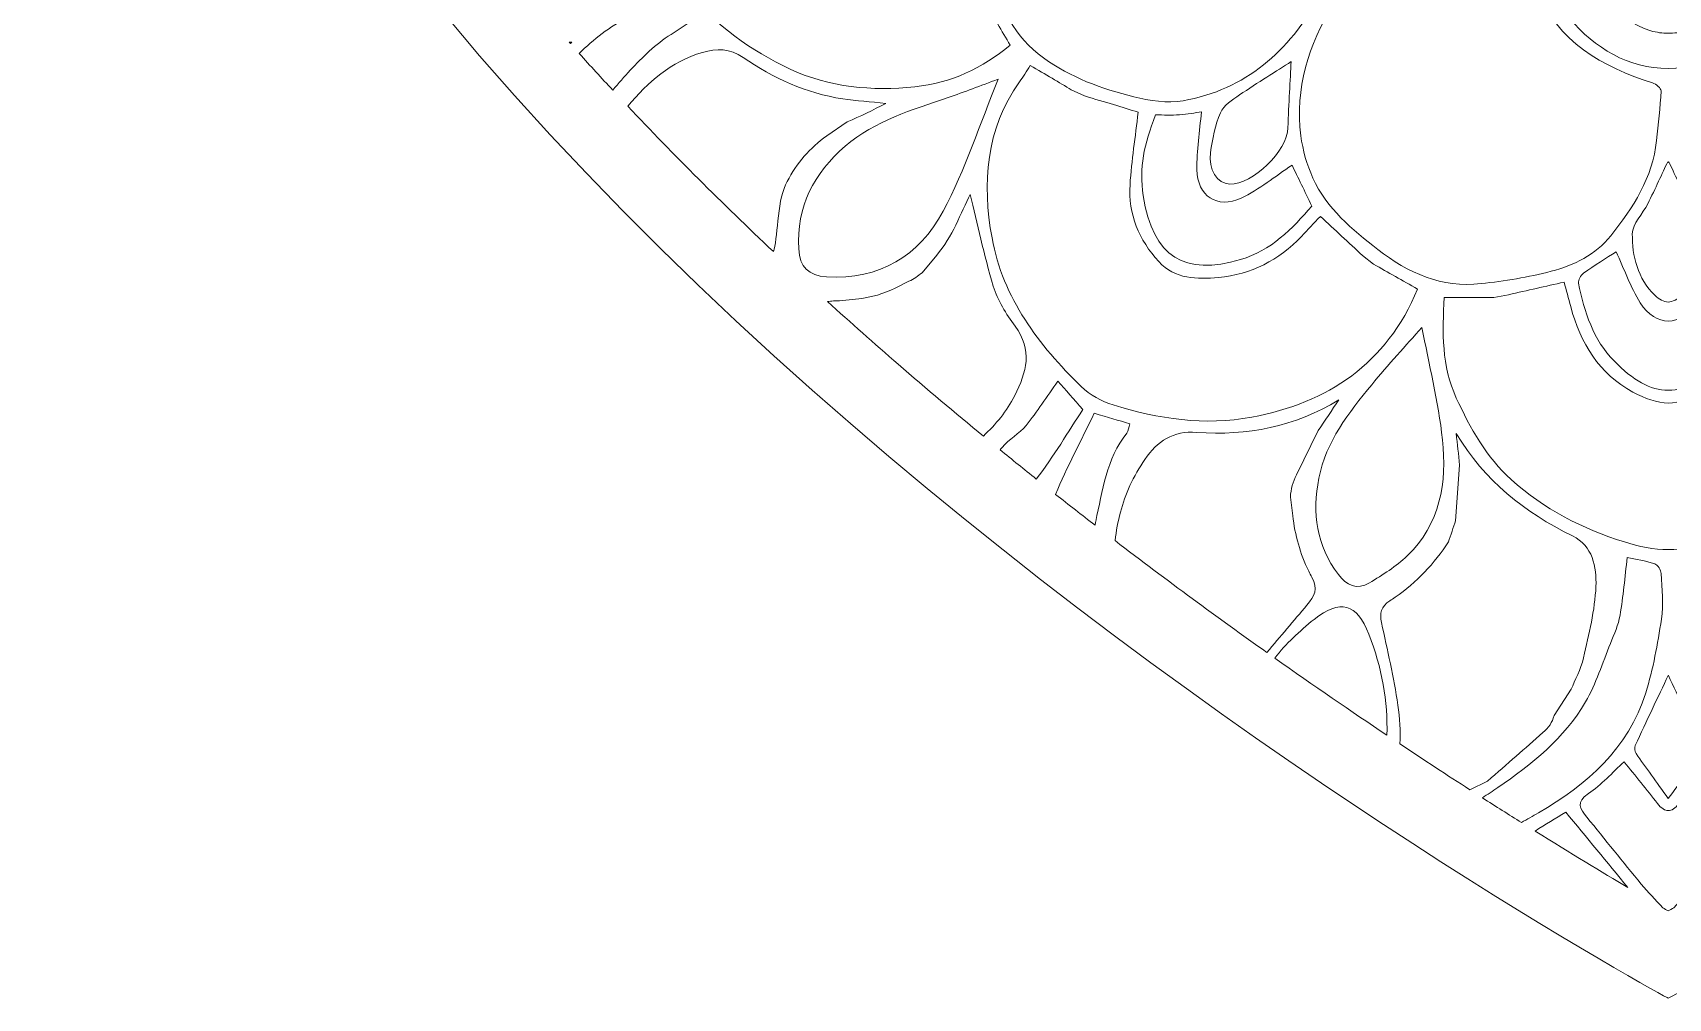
# Model space of a CAD drawing. Extents: x 12 to 8996, y -931 to -69.
# Drawn here: x 2301.9 to 2788, y -929 to -641.9 of the extents above; entities that cross this region are included whole.
import ezdxf

# ---------------------------------------------------------------- set-up
doc = ezdxf.new("R2010")
doc.units = 0
doc.header["$MEASUREMENT"] = 0
doc.layers.add('Layer 1', color=7, linetype='Continuous')

msp = doc.modelspace()

# ---------------------------------------------------------------- linework, layer by layer
at = {"layer": 'Layer 1', "lineweight": 0}
for points, knots in [([(3039.41, -71.03), (2929.37, -71.03), (2816.23, -144.48), (2788, -275.17), (2759.78, -144.5), (2646.61, -71.05), (2536.59, -71.03), (2417.39, -71.01), (2301.87, -157.19), (2301.87, -350.19), (2301.87, -666.4), (2788, -928.97), (2788, -928.97), (2788, -928.97), (3274.13, -666.4), (3274.13, -350.19), (3274.13, -157.21), (3158.6, -71.03), (3039.41, -71.03)], [0, 0, 0, 0, 1, 1, 1, 2, 2, 2, 3, 3, 3, 4, 4, 4, 5, 5, 5, 6, 6, 6, 6]), ([(2496.49, -629.99), (2489.66, -622.19), (2488.62, -612.06), (2487.61, -602.45), (2486.38, -590.72), (2486.34, -578.7), (2491.14, -567.5), (2498.17, -551.11), (2508.04, -537.24), (2526.18, -531.05), (2528.53, -535.19), (2530.9, -539.37), (2533.17, -543.36), (2533.17, -543.36), (2535.84, -546.98), (2535.84, -546.98), (2539.78, -551.2), (2543.54, -555.22), (2547.11, -559.05), (2542.91, -564.22), (2538.3, -569.09), (2534.65, -574.6), (2529.61, -582.21), (2528.03, -590.93), (2529.83, -599.87), (2531.58, -608.56), (2543.63, -616.28), (2554.81, -616.38), (2558.79, -616.42), (2562.83, -616.55), (2566.75, -615.98), (2570.63, -615.43), (2574.4, -614.05), (2578.43, -612.98), (2580.05, -618.31), (2581.61, -623.4), (2583.31, -628.96), (2583.31, -628.96), (2584.83, -632.83), (2584.83, -632.83), (2587.42, -637.2), (2589.86, -641.33), (2592.42, -645.67), (2584.06, -652.42), (2574.88, -656.96), (2564.05, -658.03), (2551.24, -659.3), (2538.77, -658.29), (2527.01, -652.76), (2515.31, -647.26), (2505, -639.72), (2496.49, -629.99)], [0, 0, 0, 0, 1, 1, 1, 2, 2, 2, 3, 3, 3, 4, 4, 4, 5, 5, 5, 6, 6, 6, 7, 7, 7, 8, 8, 8, 9, 9, 9, 10, 10, 10, 11, 11, 11, 12, 12, 12, 13, 13, 13, 14, 14, 14, 15, 15, 15, 16, 16, 16, 17, 17, 17, 17]), ([(2586.09, -587.46), (2591.58, -575.62), (2600.6, -567.26), (2611.67, -560.7), (2613.62, -559.54), (2616.11, -559.8), (2617.76, -561.37), (2625.03, -568.28), (2633.08, -574.36), (2643.23, -575.94), (2647.81, -576.65), (2652.54, -576.38), (2657.7, -576.21), (2661.14, -576.1), (2664.54, -575.33), (2667.69, -573.92), (2667.69, -573.92), (2673.16, -571.46), (2673.16, -571.46), (2673.16, -571.46), (2672.53, -572.68), (2672.53, -572.68), (2669.27, -579.01), (2667.47, -586.04), (2667.65, -593.16), (2667.69, -594.6), (2667.79, -596.02), (2667.98, -597.43), (2668.63, -602.11), (2669.79, -607.03), (2672.08, -611.09), (2675.38, -616.96), (2679.97, -622.11), (2683.85, -627.68), (2684.47, -628.58), (2684.77, -630.4), (2684.29, -631.27), (2675.28, -647.42), (2662.43, -658.88), (2643.78, -662.17), (2639.09, -663), (2633.85, -662.12), (2629.11, -660.99), (2619.55, -658.69), (2610.31, -655.19), (2602.25, -649.41), (2593.68, -643.27), (2589.42, -634.05), (2586.18, -624.46), (2584.24, -618.72), (2582.85, -612.72), (2581.89, -606.74), (2580.8, -599.91), (2583.24, -593.6), (2586.09, -587.46)], [0, 0, 0, 0, 1, 1, 1, 2, 2, 2, 3, 3, 3, 4, 4, 4, 5, 5, 5, 6, 6, 6, 7, 7, 7, 8, 8, 8, 9, 9, 9, 10, 10, 10, 11, 11, 11, 12, 12, 12, 13, 13, 13, 14, 14, 14, 15, 15, 15, 16, 16, 16, 17, 17, 17, 18, 18, 18, 18]), ([(2751.07, -604.42), (2751.68, -601.76), (2752.54, -600.76), (2755.2, -600.95), (2757.73, -601.13), (2760.29, -600.98), (2763, -600.98), (2763, -605.7), (2762.91, -609.79), (2763.01, -613.89), (2763.36, -628.34), (2772.16, -638.13), (2782.79, -641.36), (2784.54, -641.89), (2786.28, -642.13), (2788, -642.13), (2789.72, -642.13), (2791.46, -641.89), (2793.21, -641.36), (2803.84, -638.13), (2812.64, -628.34), (2812.99, -613.89), (2813.09, -609.79), (2813, -605.7), (2813, -600.98), (2815.71, -600.98), (2818.27, -601.13), (2820.8, -600.95), (2823.46, -600.76), (2824.32, -601.76), (2824.93, -604.42), (2827.74, -616.79), (2825.45, -628.14), (2817.37, -637.65), (2809.79, -646.56), (2799.94, -652.58), (2788, -652.61), (2776.06, -652.58), (2766.21, -646.56), (2758.63, -637.65), (2750.55, -628.14), (2748.26, -616.79), (2751.07, -604.42)], [0, 0, 0, 0, 1, 1, 1, 2, 2, 2, 3, 3, 3, 4, 4, 4, 5, 5, 5, 6, 6, 6, 7, 7, 7, 8, 8, 8, 9, 9, 9, 10, 10, 10, 11, 11, 11, 12, 12, 12, 13, 13, 13, 14, 14, 14, 14]), ([(2678.79, -672.6), (2676.99, -658.46), (2681.12, -645.59), (2688.34, -633.62), (2688.9, -632.69), (2691.15, -632.32), (2692.56, -632.43), (2699.54, -632.94), (2706.51, -634.24), (2713.49, -634.24), (2721.23, -634.23), (2727.97, -630.6), (2734.18, -626.13), (2734.2, -626.12), (2734.21, -626.11), (2734.23, -626.1), (2737.87, -623.48), (2741.03, -620.27), (2743.59, -616.58), (2743.59, -616.58), (2745.82, -613.37), (2745.82, -613.37), (2745.82, -613.37), (2746.22, -617.63), (2746.22, -617.63), (2746.59, -621.49), (2747.55, -625.27), (2748.94, -628.9), (2748.95, -628.91), (2748.95, -628.93), (2748.96, -628.94), (2755.05, -644.86), (2768.29, -651.95), (2783.33, -656.89), (2784.36, -657.23), (2785.91, -658.47), (2785.87, -659.22), (2785.62, -664.16), (2785, -669.07), (2784.5, -674), (2783.38, -685.08), (2777.53, -693.94), (2770.9, -702.33), (2766.4, -708.02), (2759.95, -711.07), (2753.21, -712.87), (2746.42, -714.68), (2739.38, -715.74), (2732.38, -716.54), (2720.67, -717.88), (2710.68, -713.38), (2701.66, -706.37), (2694, -700.42), (2686.47, -694.22), (2682.36, -685.14), (2680.59, -681.21), (2679.34, -676.87), (2678.79, -672.6)], [0, 0, 0, 0, 1, 1, 1, 2, 2, 2, 3, 3, 3, 4, 4, 4, 5, 5, 5, 6, 6, 6, 7, 7, 7, 8, 8, 8, 9, 9, 9, 10, 10, 10, 11, 11, 11, 12, 12, 12, 13, 13, 13, 14, 14, 14, 15, 15, 15, 16, 16, 16, 17, 17, 17, 18, 18, 18, 19, 19, 19, 19]), ([(2479.04, -637.36), (2483.24, -635.29), (2487.18, -632.72), (2490.88, -630.59), (2493.49, -632.96), (2496.01, -635.26), (2498.73, -637.73), (2493.99, -641.06), (2489.03, -643.71), (2485.12, -647.45), (2481.25, -651.14), (2477.58, -654.96), (2474.29, -659.03), (2470.91, -655.41), (2467.59, -651.78), (2464.33, -648.16), (2468.49, -643.86), (2473.31, -640.17), (2479.04, -637.36)], [0, 0, 0, 0, 1, 1, 1, 2, 2, 2, 3, 3, 3, 4, 4, 4, 5, 5, 5, 6, 6, 6, 6]), ([(2461.32, -644.78), (2461.57, -644.76), (2461.83, -644.74), (2462.08, -644.72), (2461.96, -644.87), (2461.82, -645.05), (2461.7, -645.2), (2461.57, -645.06), (2461.44, -644.92), (2461.32, -644.78)], [0, 0, 0, 0, 1, 1, 1, 2, 2, 2, 3, 3, 3, 3]), ([(2478.75, -663.81), (2484.76, -656.61), (2491.47, -650.62), (2500.94, -647.81), (2505.13, -646.56), (2509.08, -646.62), (2513.02, -649.32), (2522, -655.45), (2531.75, -659.97), (2542.62, -661.6), (2546.73, -662.22), (2550.89, -662.48), (2555.48, -662.95), (2551.62, -664.96), (2547.8, -666.83), (2543.96, -668.42), (2543.96, -668.42), (2537.88, -672.65), (2537.88, -672.65), (2532.9, -676.12), (2528.86, -680.77), (2526.13, -686.19), (2523.23, -690.95), (2523.36, -701.87), (2522.27, -706.32), (2522.22, -706.55), (2522.12, -706.78), (2522, -707), (2506.74, -692.62), (2492.33, -678.21), (2478.75, -663.81)], [0, 0, 0, 0, 1, 1, 1, 2, 2, 2, 3, 3, 3, 4, 4, 4, 5, 5, 5, 6, 6, 6, 7, 7, 7, 8, 8, 8, 9, 9, 9, 10, 10, 10, 10]), ([(2675.9, -650.54), (2675.64, -655.87), (2675.17, -663.03), (2674.96, -670.21), (2674.77, -677.07), (2664.51, -687.13), (2657.65, -686.94), (2654.01, -686.84), (2651.19, -682.63), (2651.92, -677.6), (2652.5, -673.57), (2653.27, -669.43), (2654.88, -665.75), (2655.83, -663.57), (2658.41, -661.92), (2660.56, -660.46), (2665.98, -656.77), (2671.57, -653.32), (2675.9, -650.54)], [0, 0, 0, 0, 1, 1, 1, 2, 2, 2, 3, 3, 3, 4, 4, 4, 5, 5, 5, 6, 6, 6, 6]), ([(2529.53, -706.24), (2528.87, -693.66), (2534, -683.69), (2543.39, -675.68), (2552.27, -668.11), (2563.2, -664.87), (2573.95, -661.23), (2578.77, -659.6), (2583.51, -657.73), (2588.85, -655.75), (2583.41, -669.04), (2579.05, -682.63), (2572.45, -695.01), (2565.4, -708.22), (2553.56, -715.5), (2537.8, -714.54), (2532.53, -714.22), (2529.81, -711.56), (2529.53, -706.24)], [0, 0, 0, 0, 1, 1, 1, 2, 2, 2, 3, 3, 3, 4, 4, 4, 5, 5, 5, 6, 6, 6, 6]), ([(2595.17, -656.56), (2596.23, -655.06), (2597.19, -653.49), (2598.38, -651.69), (2602.88, -654.35), (2607.01, -656.8), (2610.55, -658.89), (2610.55, -658.89), (2614.49, -660.73), (2614.49, -660.73), (2620.74, -662.62), (2625.85, -664.17), (2630.44, -665.56), (2629.59, -672.88), (2628.48, -679.96), (2628.01, -687.09), (2627.43, -695.9), (2630.7, -703.55), (2636.57, -710), (2641.39, -715.29), (2647.95, -715.25), (2654.3, -714.7), (2664.02, -713.86), (2672.2, -709.52), (2678.96, -702.49), (2680.83, -700.53), (2682.68, -698.56), (2684.58, -696.56), (2688.91, -700.57), (2692.95, -704.31), (2697.12, -708.16), (2697.12, -708.16), (2700.42, -710.77), (2700.42, -710.77), (2704.71, -713.19), (2709, -715.61), (2713.49, -718.14), (2704.25, -740.36), (2686.91, -751.98), (2664.18, -756.23), (2650.24, -758.84), (2636.44, -756.79), (2623.04, -752.6), (2619.61, -751.53), (2616.07, -749.62), (2613.52, -747.13), (2600.85, -734.77), (2590.24, -720.89), (2587, -702.97), (2584.05, -686.64), (2585.09, -670.73), (2595.17, -656.56)], [0, 0, 0, 0, 1, 1, 1, 2, 2, 2, 3, 3, 3, 4, 4, 4, 5, 5, 5, 6, 6, 6, 7, 7, 7, 8, 8, 8, 9, 9, 9, 10, 10, 10, 11, 11, 11, 12, 12, 12, 13, 13, 13, 14, 14, 14, 15, 15, 15, 16, 16, 16, 17, 17, 17, 17]), ([(2635.61, -666.39), (2637.91, -666.39), (2640.32, -666.52), (2642.71, -666.35), (2645.08, -666.19), (2647.43, -665.73), (2649.22, -665.47), (2648.73, -671.3), (2647.81, -676.98), (2647.89, -682.64), (2648, -690.48), (2653.91, -694.42), (2661.04, -691.1), (2666.42, -688.59), (2671.14, -684.64), (2676.18, -681.32), (2677.92, -684.93), (2679.95, -689.12), (2682.06, -693.49), (2676.25, -700.19), (2669.93, -706.74), (2660.84, -709.39), (2644.36, -714.2), (2634.81, -708.89), (2631.94, -690.37), (2630.63, -681.97), (2632.17, -675.3), (2635.61, -666.39)], [0, 0, 0, 0, 1, 1, 1, 2, 2, 2, 3, 3, 3, 4, 4, 4, 5, 5, 5, 6, 6, 6, 7, 7, 7, 8, 8, 8, 9, 9, 9, 9]), ([(2788, -680.61), (2788.05, -680.51), (2788.11, -680.4), (2788.16, -680.3), (2789.76, -683.69), (2791.85, -688.28), (2794.09, -692.79), (2795.6, -695.82), (2798.66, -698.73), (2798.69, -701.72), (2798.76, -708.38), (2797.14, -714.96), (2792, -719.99), (2790.7, -721.26), (2789.31, -721.95), (2788, -722.03), (2786.69, -721.95), (2785.3, -721.26), (2784, -719.99), (2778.86, -714.96), (2777.24, -708.38), (2777.31, -701.72), (2777.34, -698.73), (2780.4, -695.82), (2781.91, -692.79), (2784.15, -688.28), (2786.24, -683.69), (2787.84, -680.3), (2787.89, -680.4), (2787.95, -680.51), (2788, -680.61)], [0, 0, 0, 0, 1, 1, 1, 2, 2, 2, 3, 3, 3, 4, 4, 4, 5, 5, 5, 6, 6, 6, 7, 7, 7, 8, 8, 8, 9, 9, 9, 10, 10, 10, 10]), ([(2538.13, -721.88), (2538.66, -721.77), (2539.22, -721.69), (2539.86, -721.68), (2542.31, -721.64), (2544.77, -721.37), (2547.43, -721.05), (2551.16, -720.61), (2554.8, -719.53), (2558.17, -717.86), (2558.17, -717.86), (2562.3, -715.83), (2562.3, -715.83), (2563.69, -715.14), (2565.02, -714.3), (2566.21, -713.29), (2566.21, -713.29), (2566.23, -713.28), (2566.23, -713.28), (2566.23, -713.28), (2570.57, -708.05), (2570.57, -708.05), (2572.83, -705.33), (2574.72, -702.32), (2576.22, -699.11), (2577.75, -695.85), (2579.25, -692.76), (2580.54, -690.01), (2582.61, -698.48), (2584.57, -708), (2587.37, -717.26), (2588.66, -721.51), (2591.17, -725.57), (2593.86, -729.17), (2599.12, -736.25), (2597.27, -742.88), (2593.77, -749.81), (2591.38, -754.54), (2588.11, -758.38), (2584.42, -761.86), (2576, -754.94), (2567.56, -747.83), (2559.12, -740.51), (2551.96, -734.31), (2544.99, -728.1), (2538.13, -721.88)], [0, 0, 0, 0, 1, 1, 1, 2, 2, 2, 3, 3, 3, 4, 4, 4, 5, 5, 5, 6, 6, 6, 7, 7, 7, 8, 8, 8, 9, 9, 9, 10, 10, 10, 11, 11, 11, 12, 12, 12, 13, 13, 13, 14, 14, 14, 15, 15, 15, 15]), ([(2779.69, -722.26), (2781.97, -725.87), (2784.99, -727.67), (2788, -727.66), (2791.01, -727.67), (2794.03, -725.87), (2796.31, -722.26), (2799.28, -717.57), (2801.12, -712.17), (2803.49, -707.04), (2806.38, -708.93), (2809.88, -711.07), (2813.2, -713.45), (2814.01, -714.03), (2814.85, -715.5), (2814.68, -716.36), (2812.98, -724.93), (2810.3, -733.24), (2804.03, -739.59), (2798.53, -745.15), (2793.48, -748.34), (2788, -748.24), (2782.52, -748.34), (2777.47, -745.15), (2771.97, -739.59), (2765.7, -733.24), (2763.02, -724.93), (2761.32, -716.36), (2761.15, -715.5), (2761.99, -714.03), (2762.8, -713.45), (2766.12, -711.07), (2769.62, -708.93), (2772.51, -707.04), (2774.88, -712.17), (2776.72, -717.57), (2779.69, -722.26)], [0, 0, 0, 0, 1, 1, 1, 2, 2, 2, 3, 3, 3, 4, 4, 4, 5, 5, 5, 6, 6, 6, 7, 7, 7, 8, 8, 8, 9, 9, 9, 10, 10, 10, 11, 11, 11, 12, 12, 12, 12]), ([(2788, -795.61), (2783.66, -795.55), (2779.35, -794.69), (2774.97, -793.33), (2762.43, -789.44), (2751.05, -783.54), (2741.31, -774.79), (2733.9, -768.13), (2729.17, -759.5), (2725, -750.54), (2720.58, -741.02), (2720.86, -730.98), (2721.4, -720.62), (2721.4, -720.62), (2736.16, -720.62), (2736.16, -720.62), (2736.16, -720.62), (2740.52, -719.83), (2740.52, -719.83), (2746.21, -718.54), (2751.43, -717.36), (2757.04, -716.08), (2757.7, -718.49), (2758.37, -720.92), (2759.01, -723.35), (2761.87, -734.23), (2767.39, -743.23), (2777.48, -748.79), (2781.14, -750.81), (2784.63, -751.9), (2788, -752.07), (2791.37, -751.9), (2794.86, -750.81), (2798.52, -748.79), (2808.61, -743.23), (2814.13, -734.23), (2816.99, -723.35), (2817.63, -720.92), (2818.3, -718.49), (2818.96, -716.08), (2824.57, -717.36), (2829.79, -718.54), (2835.48, -719.83), (2835.48, -719.83), (2839.84, -720.62), (2839.84, -720.62), (2839.84, -720.62), (2854.6, -720.62), (2854.6, -720.62), (2855.14, -730.98), (2855.42, -741.02), (2851, -750.54), (2846.83, -759.5), (2842.1, -768.13), (2834.69, -774.79), (2824.95, -783.54), (2813.57, -789.44), (2801.03, -793.33), (2796.65, -794.69), (2792.34, -795.55), (2788, -795.61)], [0, 0, 0, 0, 1, 1, 1, 2, 2, 2, 3, 3, 3, 4, 4, 4, 5, 5, 5, 6, 6, 6, 7, 7, 7, 8, 8, 8, 9, 9, 9, 10, 10, 10, 11, 11, 11, 12, 12, 12, 13, 13, 13, 14, 14, 14, 15, 15, 15, 16, 16, 16, 17, 17, 17, 18, 18, 18, 19, 19, 19, 20, 20, 20, 20]), ([(2720.88, -762.92), (2722.25, -775.63), (2720.26, -788.02), (2710.38, -797.48), (2707.1, -800.62), (2703.11, -803.1), (2699.19, -805.49), (2695.52, -807.73), (2692.31, -806.15), (2689.93, -803.02), (2683.4, -794.44), (2682.13, -784.71), (2684.14, -774.4), (2686.28, -763.4), (2693.01, -754.91), (2699.86, -746.58), (2704.76, -740.61), (2710.02, -734.94), (2714.78, -729.53), (2716.8, -740.26), (2719.65, -751.5), (2720.88, -762.92)], [0, 0, 0, 0, 1, 1, 1, 2, 2, 2, 3, 3, 3, 4, 4, 4, 5, 5, 5, 6, 6, 6, 7, 7, 7, 7]), ([(2589.38, -765.92), (2589.58, -765.69), (2589.8, -765.47), (2590, -765.23), (2592.01, -762.75), (2595.11, -761.16), (2597.12, -758.69), (2600.41, -754.65), (2603.21, -750.23), (2606.56, -745.49), (2609, -748.27), (2611.15, -750.74), (2614, -754), (2609.63, -760.45), (2605.39, -767.91), (2600.16, -774.62), (2596.58, -771.76), (2592.98, -768.86), (2589.38, -765.92)], [0, 0, 0, 0, 1, 1, 1, 2, 2, 2, 3, 3, 3, 4, 4, 4, 5, 5, 5, 6, 6, 6, 6]), ([(2627.99, -776.53), (2629.23, -773.84), (2630.76, -771.24), (2632.43, -768.79), (2636.09, -763.4), (2640.84, -760.24), (2647.82, -760.74), (2662.8, -761.83), (2676.98, -759.09), (2690.07, -751.09), (2688.02, -754.18), (2686.01, -757.27), (2683.9, -760.24), (2683.9, -760.24), (2677.45, -773.36), (2677.45, -773.36), (2676.44, -775.42), (2675.84, -777.66), (2675.67, -779.95), (2675.67, -779.95), (2675.67, -779.98), (2675.67, -779.98), (2675.67, -779.98), (2676.36, -785.53), (2676.36, -785.53), (2677.06, -791.24), (2678.56, -796.86), (2681.12, -802.02), (2681.42, -802.63), (2681.74, -803.23), (2682.07, -803.82), (2684.04, -807.27), (2682.86, -809.44), (2680.6, -812.11), (2676.65, -816.8), (2672.6, -821.44), (2668.72, -826.2), (2654.23, -815.92), (2639.08, -804.81), (2623.55, -792.92), (2624.31, -787.15), (2625.59, -781.72), (2627.99, -776.53)], [0, 0, 0, 0, 1, 1, 1, 2, 2, 2, 3, 3, 3, 4, 4, 4, 5, 5, 5, 6, 6, 6, 7, 7, 7, 8, 8, 8, 9, 9, 9, 10, 10, 10, 11, 11, 11, 12, 12, 12, 13, 13, 13, 14, 14, 14, 14]), ([(2617.38, -755.07), (2621.47, -756.28), (2624.58, -757.21), (2627.97, -758.21), (2627.65, -759.24), (2627.6, -760.3), (2627.07, -760.97), (2620.97, -768.65), (2619.82, -778.17), (2617.82, -787.2), (2617.73, -787.58), (2617.69, -787.96), (2617.61, -788.34), (2613.72, -785.33), (2609.82, -782.29), (2605.9, -779.19), (2609.26, -771.05), (2613.48, -763.22), (2617.38, -755.07)], [0, 0, 0, 0, 1, 1, 1, 2, 2, 2, 3, 3, 3, 4, 4, 4, 5, 5, 5, 6, 6, 6, 6]), ([(2707.65, -841.81), (2706.45, -833.57), (2704.44, -825.45), (2702.77, -817.28), (2702.22, -814.59), (2702.53, -812.52), (2705.22, -810.81), (2705.76, -810.47), (2706.3, -810.12), (2706.83, -809.75), (2713.16, -805.4), (2718.47, -799.72), (2722.67, -793.28), (2722.67, -793.28), (2722.67, -793.28), (2722.67, -793.28), (2723.27, -791.5), (2724.18, -788.8), (2724.78, -787.02), (2724.78, -787.02), (2725.98, -770.47), (2725.98, -770.47), (2725.7, -767.34), (2725.29, -764.22), (2724.98, -761.1), (2733.38, -775.08), (2745.25, -784.54), (2759.5, -791.51), (2765.54, -794.47), (2766.74, -800.82), (2766.49, -806.52), (2766.18, -813.64), (2764.42, -820.73), (2762.82, -827.72), (2762.02, -831.24), (2760.19, -834.53), (2759.17, -837.06), (2759.17, -837.06), (2754.04, -844.94), (2754.04, -844.94), (2753.57, -846.95), (2752.43, -848.53), (2750.75, -850.01), (2745.48, -854.66), (2740.18, -859.27), (2734.29, -864.43), (2734.29, -864.43), (2729, -866.96), (2729, -866.96), (2722.41, -862.72), (2715.47, -858.18), (2708.22, -853.36), (2708.39, -849.56), (2708.23, -845.72), (2707.65, -841.81)], [0, 0, 0, 0, 1, 1, 1, 2, 2, 2, 3, 3, 3, 4, 4, 4, 5, 5, 5, 6, 6, 6, 7, 7, 7, 8, 8, 8, 9, 9, 9, 10, 10, 10, 11, 11, 11, 12, 12, 12, 13, 13, 13, 14, 14, 14, 15, 15, 15, 16, 16, 16, 17, 17, 17, 18, 18, 18, 18]), ([(2737.33, -866.34), (2747.39, -859.45), (2757.09, -851.66), (2763.38, -840.89), (2766.54, -835.48), (2768.44, -829.32), (2770.81, -823.46), (2771.91, -820.73), (2773.17, -817.97), (2773.66, -815.1), (2774.62, -809.54), (2775.08, -803.89), (2775.79, -797.92), (2778.33, -798.47), (2781.24, -798.89), (2783.97, -799.81), (2784.87, -800.11), (2785.82, -801.7), (2785.88, -802.74), (2786.12, -807.24), (2786.61, -811.85), (2785.96, -816.26), (2784.86, -823.63), (2783.51, -831.05), (2781.31, -838.16), (2776.15, -854.79), (2763.78, -865.48), (2749.39, -873.85), (2747.72, -874.82), (2746.04, -875.76), (2744.36, -876.73), (2740.63, -874.39), (2736.77, -871.94), (2732.75, -869.37), (2734.28, -868.37), (2735.82, -867.38), (2737.33, -866.34)], [0, 0, 0, 0, 1, 1, 1, 2, 2, 2, 3, 3, 3, 4, 4, 4, 5, 5, 5, 6, 6, 6, 7, 7, 7, 8, 8, 8, 9, 9, 9, 10, 10, 10, 11, 11, 11, 12, 12, 12, 12]), ([(2682.71, -816.36), (2690.47, -810.26), (2695.46, -811.59), (2699, -820.72), (2702.86, -830.67), (2704.7, -840.71), (2704.37, -850.79), (2693.8, -843.7), (2682.63, -836.03), (2671.01, -827.82), (2674.43, -823.62), (2678.34, -819.8), (2682.71, -816.36)], [0, 0, 0, 0, 1, 1, 1, 2, 2, 2, 3, 3, 3, 4, 4, 4, 4]), ([(2788.02, -833), (2791.03, -839.37), (2794.47, -846.59), (2797.81, -853.85), (2798.1, -854.47), (2797.98, -855.59), (2797.59, -856.16), (2794.65, -860.43), (2791.59, -864.62), (2788, -869.63), (2788, -869.63), (2788, -869.62), (2788, -869.62), (2788, -869.62), (2788, -869.63), (2788, -869.63), (2784.41, -864.62), (2781.35, -860.43), (2778.41, -856.16), (2778.02, -855.59), (2777.9, -854.47), (2778.19, -853.85), (2781.53, -846.59), (2784.97, -839.37), (2787.98, -833), (2787.99, -833.01), (2787.99, -833.03), (2788, -833.04), (2788.01, -833.03), (2788.01, -833.01), (2788.02, -833)], [0, 0, 0, 0, 1, 1, 1, 2, 2, 2, 3, 3, 3, 4, 4, 4, 5, 5, 5, 6, 6, 6, 7, 7, 7, 8, 8, 8, 9, 9, 9, 10, 10, 10, 10]), ([(2787.99, -903.01), (2787.49, -902.72), (2786.92, -902.4), (2786.39, -902.09), (2784.14, -899.7), (2781.95, -897.42), (2779.95, -895.02), (2774.5, -888.46), (2769.22, -881.76), (2763.81, -875.17), (2761.73, -872.62), (2760.37, -870.71), (2764.27, -868.13), (2768.15, -865.57), (2771.3, -861.92), (2774.88, -858.64), (2778.27, -862.89), (2781.6, -866.95), (2784.81, -871.1), (2785.92, -872.54), (2786.97, -873.2), (2788, -873.19), (2789.03, -873.2), (2790.08, -872.54), (2791.19, -871.1), (2794.4, -866.95), (2797.73, -862.89), (2801.12, -858.64), (2804.7, -861.92), (2807.85, -865.57), (2811.73, -868.13), (2815.63, -870.71), (2814.28, -872.62), (2812.19, -875.17), (2806.78, -881.76), (2801.5, -888.46), (2796.05, -895.02), (2794.06, -897.41), (2791.88, -899.68), (2789.64, -902.06), (2789.07, -902.39), (2788.52, -902.71), (2787.99, -903.01)], [0, 0, 0, 0, 1, 1, 1, 2, 2, 2, 3, 3, 3, 4, 4, 4, 5, 5, 5, 6, 6, 6, 7, 7, 7, 8, 8, 8, 9, 9, 9, 10, 10, 10, 11, 11, 11, 12, 12, 12, 13, 13, 13, 14, 14, 14, 14]), ([(2757.5, -873.6), (2763.69, -881.11), (2769.83, -888.57), (2775.98, -896.01), (2768.37, -891.51), (2759.07, -885.9), (2748.4, -879.25), (2751.43, -877.37), (2754.47, -875.49), (2757.5, -873.6)], [0, 0, 0, 0, 1, 1, 1, 2, 2, 2, 3, 3, 3, 3])]:
    msp.add_open_spline(points, degree=3, knots=knots, dxfattribs=at)

doc.saveas('drawing.dxf')
